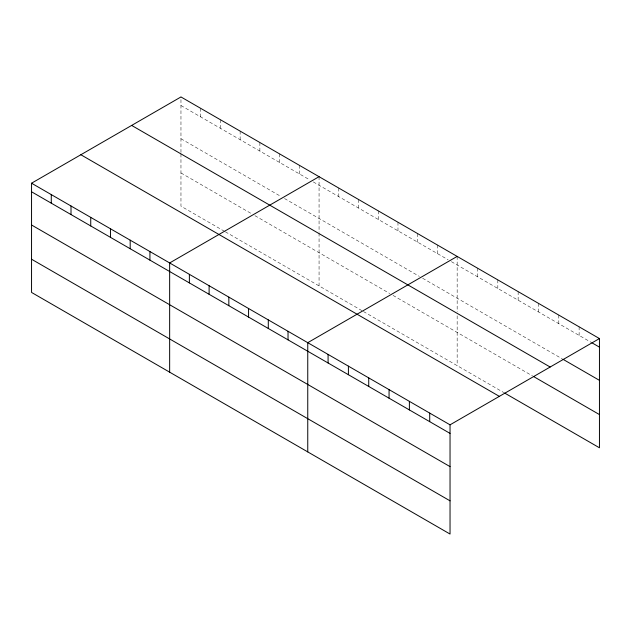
<?xml version="1.0" encoding="UTF-8"?>
<svg xmlns="http://www.w3.org/2000/svg" width="631" height="631" viewBox="0 0 631 631"><rect width="100%" height="100%" fill="white"/><g stroke="black" fill="none" stroke-linecap="round" stroke-linejoin="round"><path stroke-width="0.47" stroke-dasharray="3.15 2.37" d="M180.963 152.426L180.963 96.953M180.963 105.527L310.018 180.032M313.307 181.933L448.12 259.767M451.41 261.668L590.979 342.247M180.963 138.741L281.245 196.643M284.534 198.536L419.347 276.37M422.636 278.271L562.182 358.834M180.963 172.957L251.659 213.775M254.94 215.676L389.753 293.51M393.042 295.403L532.54 375.942M224.526 231.332L180.963 206.171L180.963 153.404M225.346 231.806L362.628 311.059M363.448 311.533L503.743 392.537M579.124 326.826L579.124 335.4M558.798 315.09L558.798 323.664M538.472 303.361L538.472 311.927M518.146 291.625L518.146 300.198M497.82 279.888L497.82 288.462M477.493 268.151L477.493 276.725M457.159 256.415L457.159 311.895M457.159 315.8L457.159 365.641M437.433 245.025L437.433 253.599M417.706 233.636L417.706 242.209M397.98 222.246L397.98 230.82M378.245 210.857L378.245 219.43M358.518 199.467L358.518 208.041M338.792 188.077L338.792 196.643M319.065 176.68L319.065 232.161M319.065 233.139L319.065 285.906M299.331 165.29L299.331 173.864M279.604 153.901L279.604 162.475M259.877 142.511L259.877 151.085M240.143 131.122L240.143 139.696M220.416 119.732L220.416 128.306M200.69 108.343L200.69 116.916"/><path stroke-width="0.95" d="M450.037 466.617L450.037 424.829L31.55 183.211L31.55 292.437L450.037 534.047L450.037 466.617L31.55 224.999M504.595 393.026L599.45 447.789L599.45 338.563L180.963 96.953L31.55 183.211M319.065 176.68L169.652 262.946L169.652 372.172M457.159 256.415L307.754 342.68L307.754 451.899M450.037 424.829L599.45 338.563M591.831 342.736L599.45 347.137M563.033 359.323L599.45 380.351M131.658 125.419L550.145 367.029M533.392 376.431L599.45 414.575M80.855 154.745L499.342 396.363M31.55 191.785L450.037 433.394M31.55 259.223L450.037 500.833M429.711 413.092L429.711 421.666M409.385 401.355L409.385 409.929M389.059 389.619L389.059 398.193M368.733 377.882L368.733 386.456M348.407 366.146L348.407 374.719M328.081 354.409L328.081 362.983M288.028 331.283L288.028 339.857M268.293 319.893L268.293 328.467M248.567 308.504L248.567 317.077M228.84 297.114L228.84 305.688M209.106 285.725L209.106 294.298M189.379 274.335L189.379 282.909M149.926 251.556L149.926 260.13M130.191 240.166L130.191 248.74M110.464 228.777L110.464 237.343M90.738 217.38L90.738 225.953M71.011 205.99L71.011 214.564M51.277 194.6L51.277 203.174"/></g></svg>
